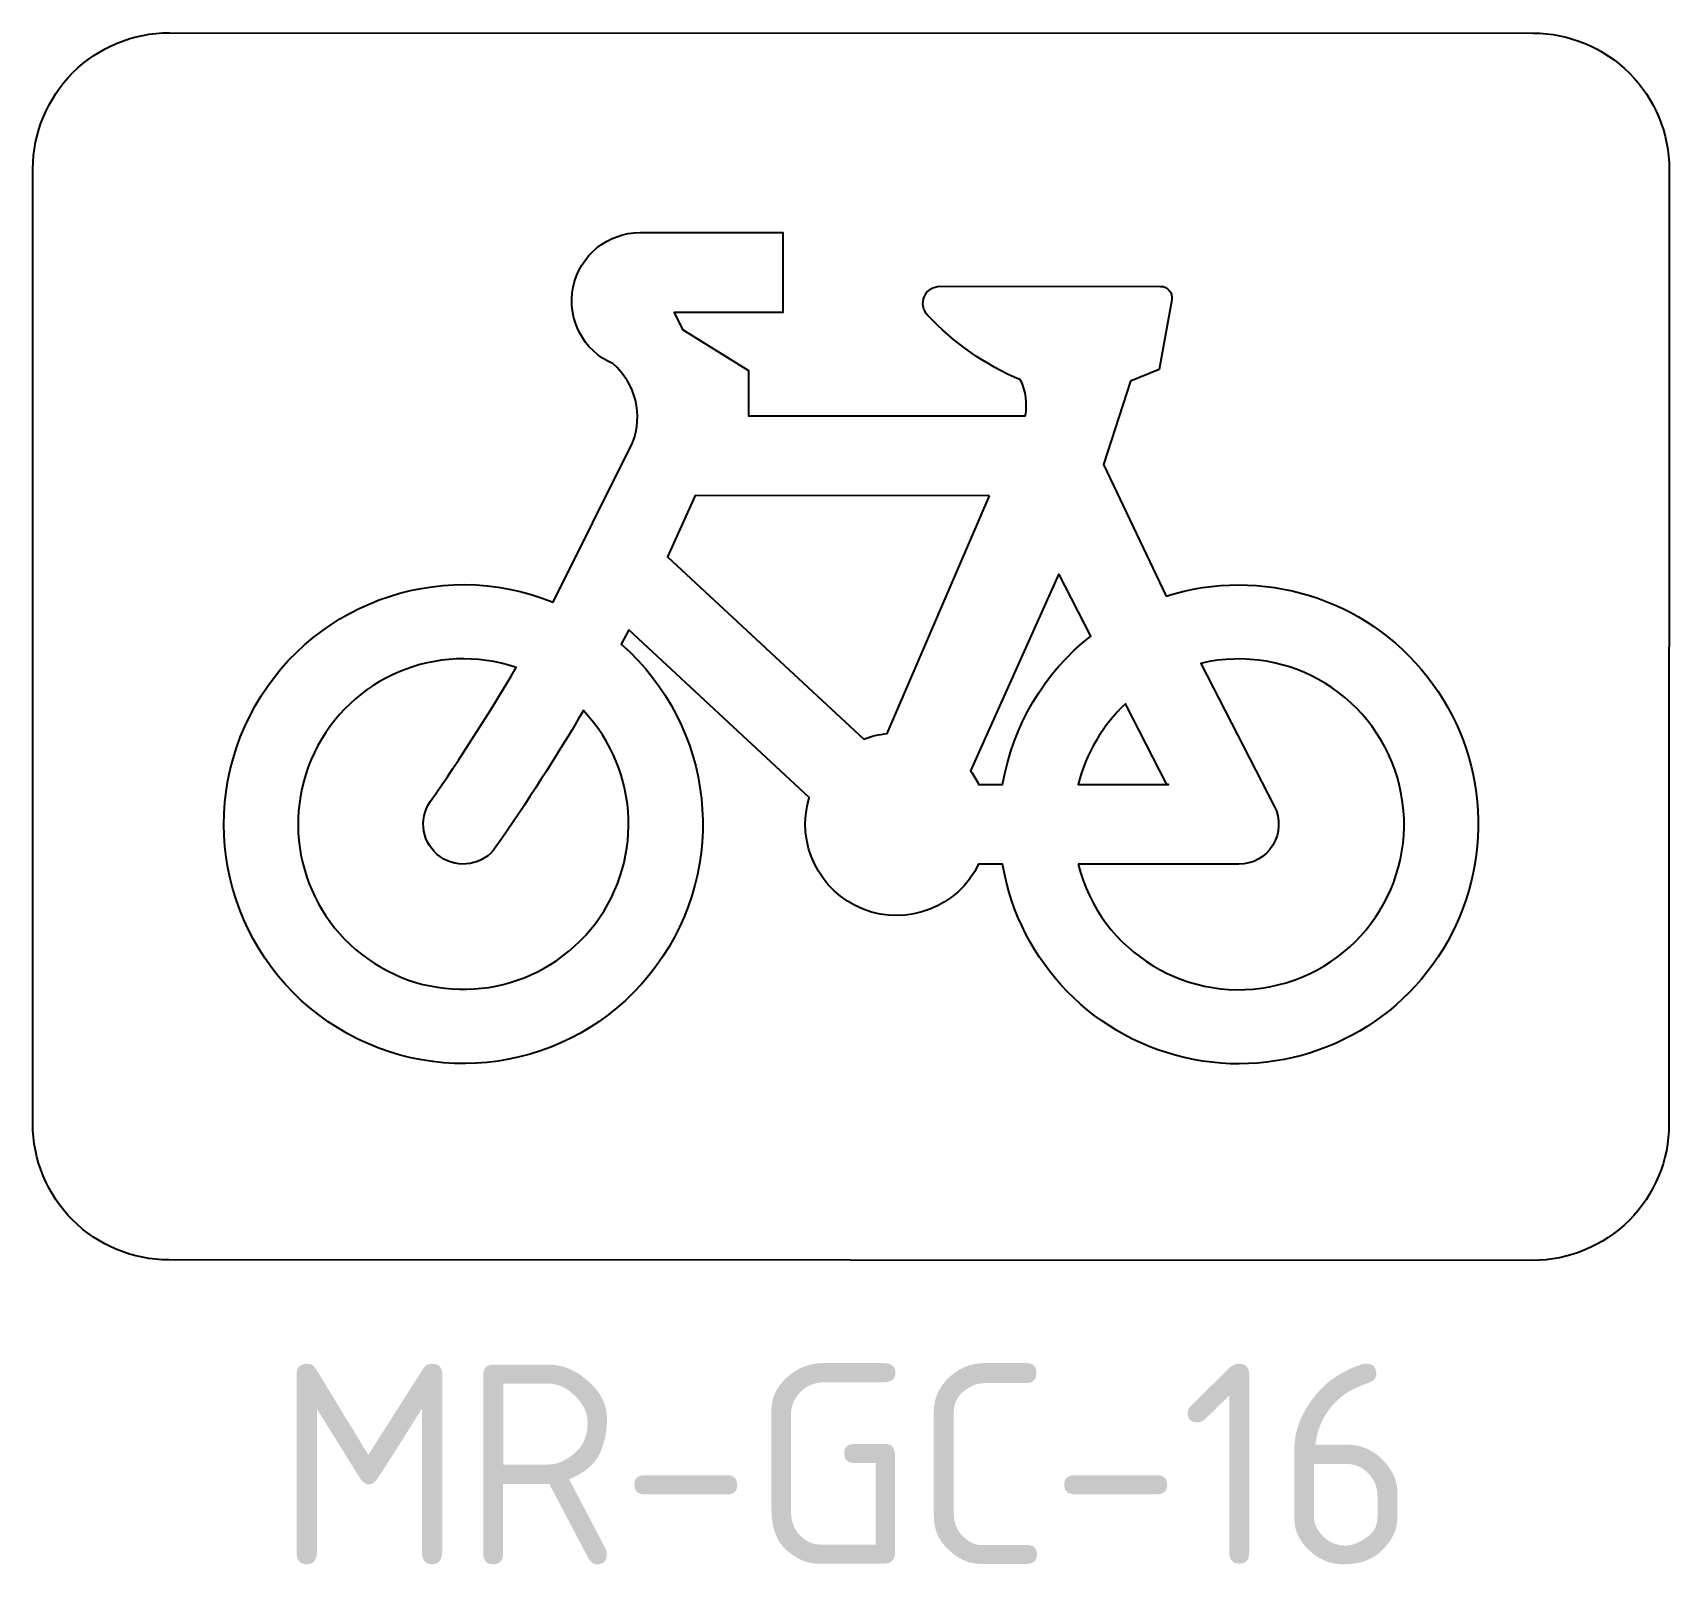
# Model space of a CAD drawing. Extents: x 1.4 to 21.8, y -0.8 to 18.2.
import ezdxf
from ezdxf.enums import TextEntityAlignment as Align

# ---------------------------------------------------------------- set-up
doc = ezdxf.new("R2010")
doc.units = 0
doc.layers.add('L18', color=4, linetype='CONTINUOUS')
doc.layers.add('L25', color=1, linetype='CONTINUOUS')
doc.styles.add('ISO', font='iso3098b.shx')

msp = doc.modelspace()

# ---------------------------------------------------------------- linework, layer by layer
at = {"layer": 'L18'}
for points in [[(3.138, 2.949, -0.414214), (1.438, 4.65), (1.441, 16.55, -0.414214), (3.142, 18.249), (20.142, 18.244, -0.414214), (21.841, 16.544), (21.838, 4.644, -0.414214), (20.138, 2.944)], [(8.869, 10.804), (8.775, 10.627, -11.8903), (7.926, 11.15), (8.917, 13.137, 0.316534), (8.674, 14.121, -0.815324), (9.011, 15.757), (10.788, 15.757), (10.788, 14.762), (9.437, 14.762), (9.537, 14.549), (10.361, 14.037), (10.361, 13.473), (13.813, 13.472), (13.815, 13.476, 0.152362), (13.755, 13.92, -0.104777), (12.594, 14.729, -0.656827), (12.75, 15.088), (15.499, 15.087, -0.467928), (15.639, 14.92), (15.48, 14.049), (15.123, 13.907), (14.788, 12.866), (15.571, 11.226, -2.675226), (13.53, 7.883), (13.231, 7.883, -0.924309), (11.12, 8.713)], [(13.367, 12.477), (9.695, 12.478), (9.351, 11.715), (11.798, 9.442, -0.066766), (12.092, 9.512)], [(14.23, 11.504), (13.13, 9.048, -0.043457), (13.231, 8.878), (13.53, 8.878, -0.186333), (14.629, 10.727)], [(14.473, 7.883, 2.392606), (16.002, 10.387), (16.917, 8.607, -0.561203), (16.474, 7.882)], [(15.579, 8.878), (15.062, 9.883, 0.144162), (14.473, 8.878), (15.6, 8.878)]]:
    msp.add_lwpolyline(points, format="xyb", close=True, dxfattribs=at)
msp.add_lwpolyline([(7.213, 8.098, -1), (6.397, 8.667, 0.019363), (7.466, 10.335, 8.157028), (8.304, 9.798, -0.018997), (7.213, 8.098)], format="xyb", dxfattribs=at)

# ---------------------------------------------------------------- texts
at = {"layer": 'L25', "style": 'ISO'}
msp.add_text('MR-GC-16', height=2.5, dxfattribs=at).set_placement((11.573, -0.845), align=Align.CENTER)

doc.saveas('drawing.dxf')
